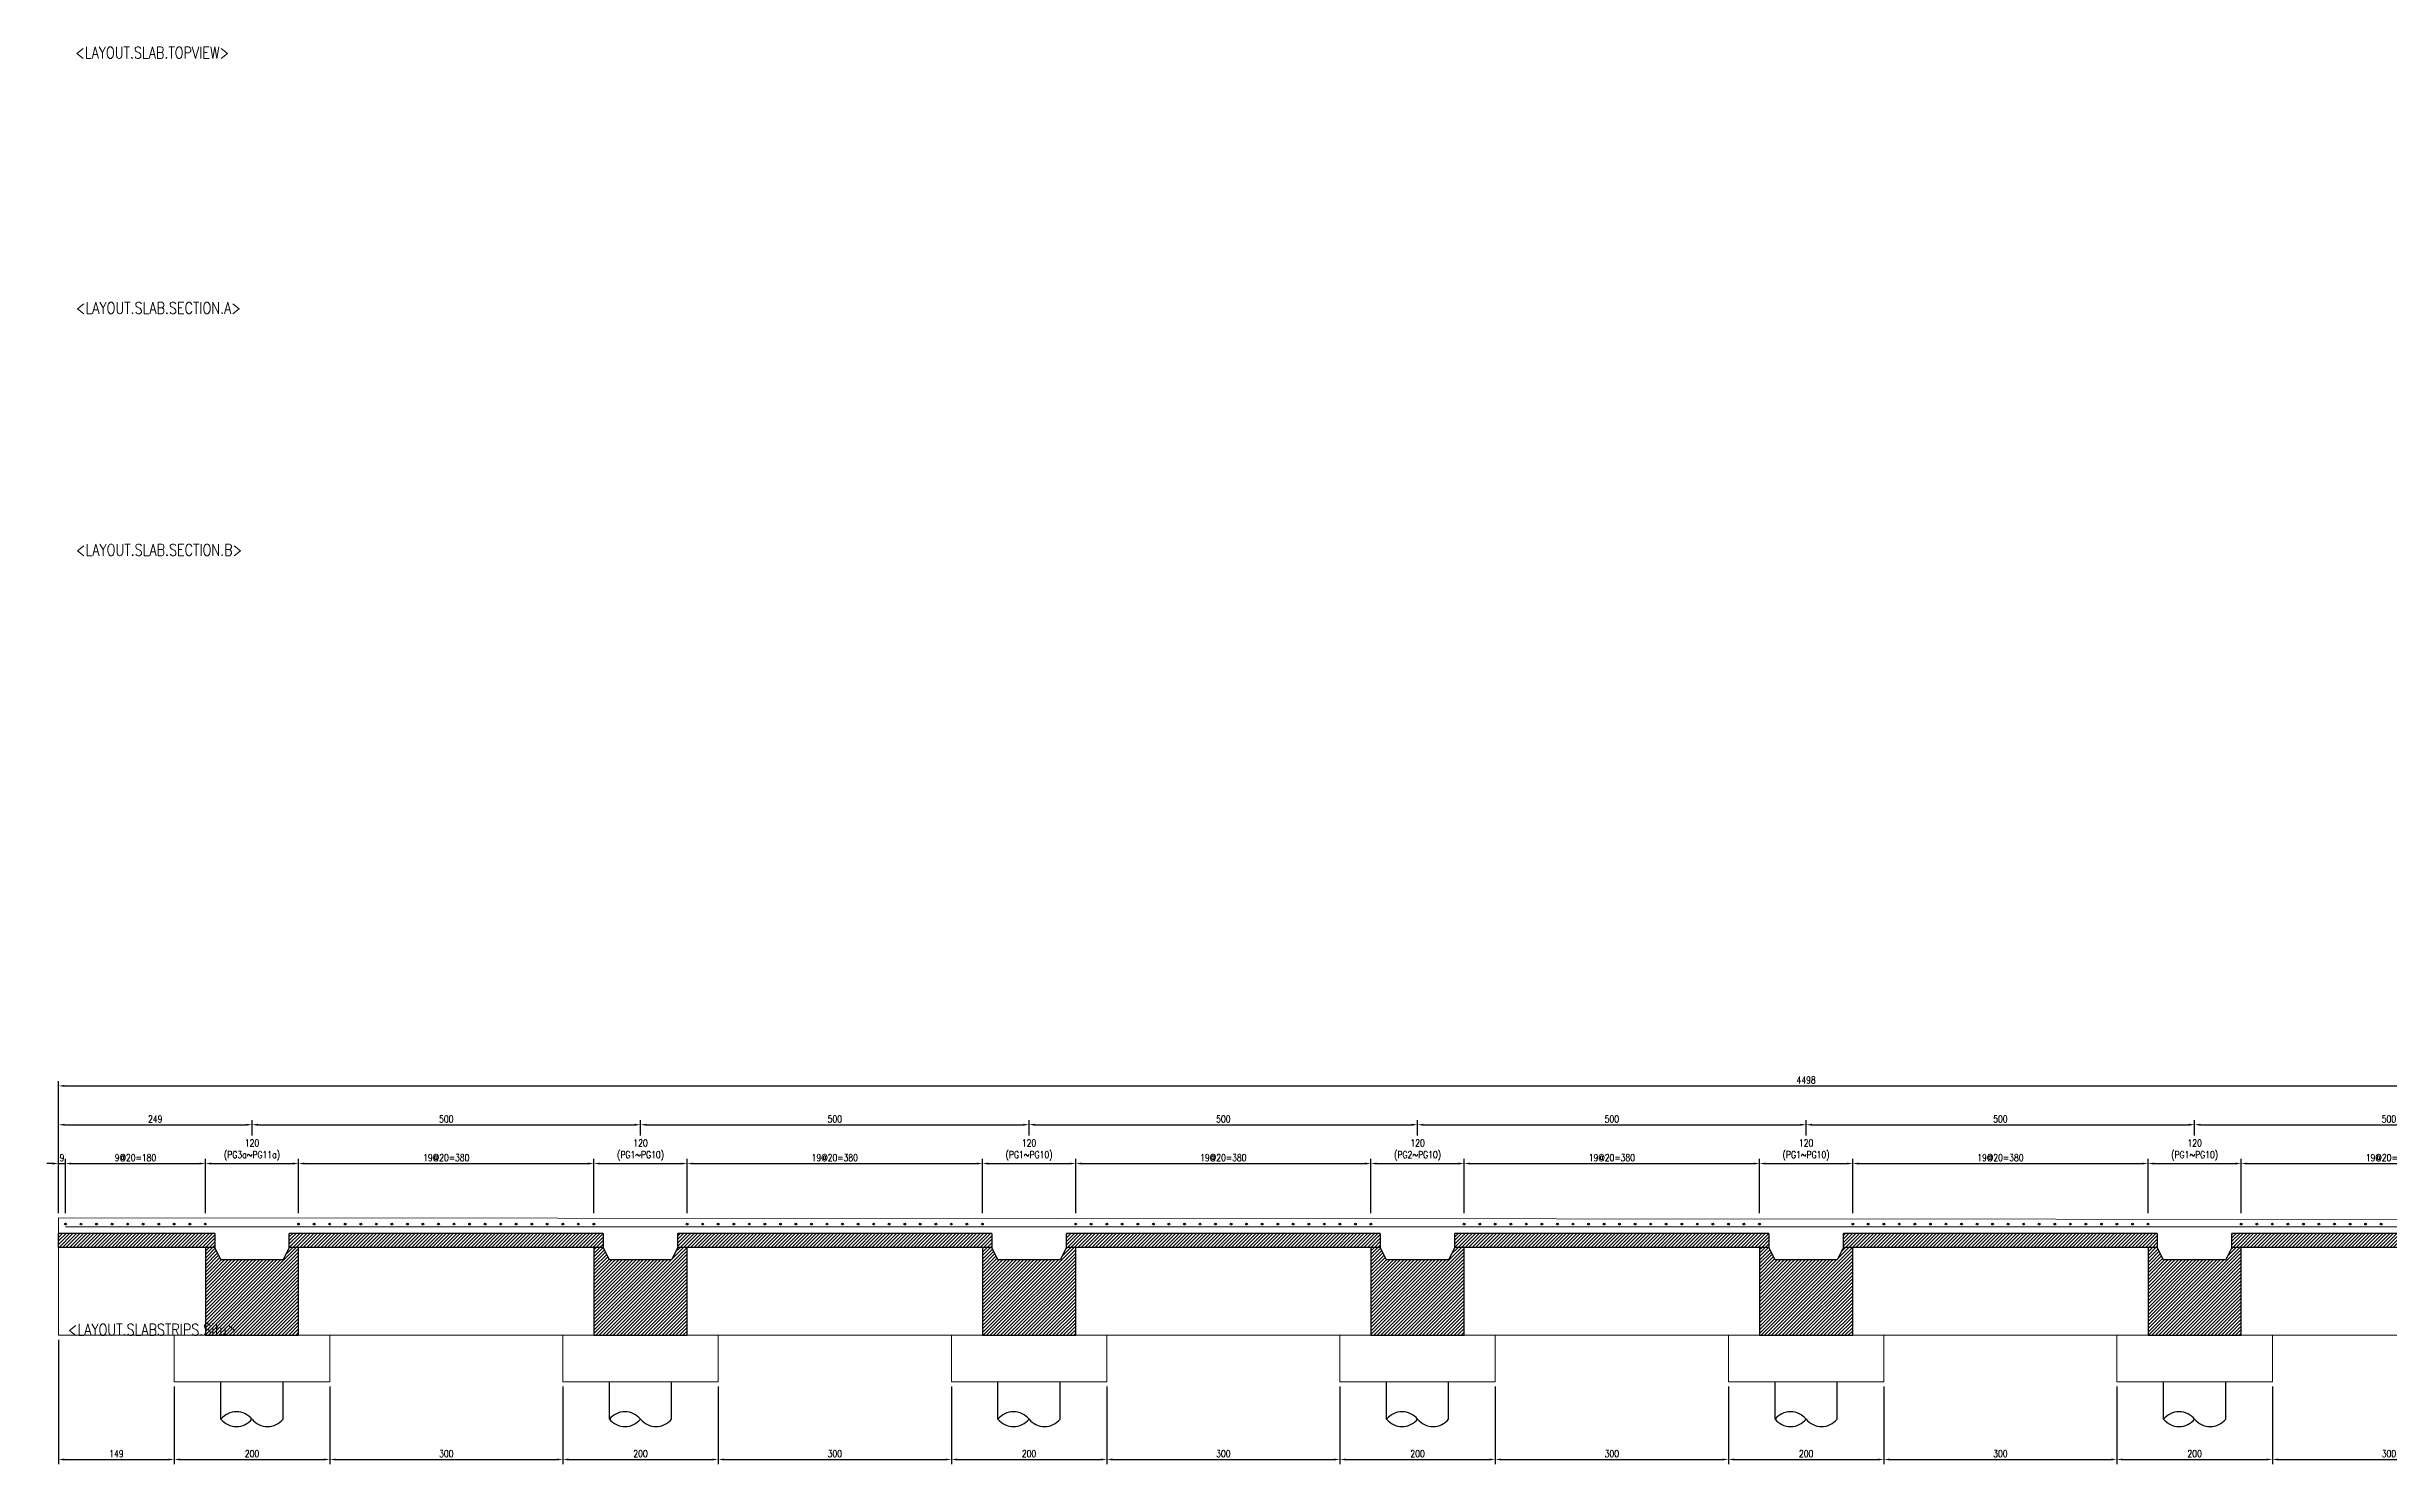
# Model space of a CAD drawing. Extents: x -4754 to 4964, y -19960 to 3841.
# Drawn here: x -301 to 2714, y -11309 to -9484 of the extents above; entities that cross this region are included whole.
import ezdxf
from ezdxf.enums import TextEntityAlignment as Align

# ---------------------------------------------------------------- set-up
doc = ezdxf.new("R2010")
doc.units = 0
doc.header["$LTSCALE"] = 3
doc.layers.get('0').update_dxf_attribs({"linetype": 'CONTINUOUS'})
doc.layers.add('HB_0', color=7, linetype='CONTINUOUS', transparency=0.5)
doc.layers.add('預鑄版_HATCH', color=253, linetype='CONTINUOUS', transparency=0.1)
for name, color, linetype in [('HB_DIM', 1, 'CONTINUOUS'), ('RCAD.PARM.Treatle', 2, 'CONTINUOUS'), ('鋼筋', 3, 'CONTINUOUS'), ('預鑄梁_HATCH', 253, 'CONTINUOUS')]:
    doc.layers.add(name, color=color, linetype=linetype)
doc.styles.get("Standard").update_dxf_attribs({"font": 'ROMANS.shx', "width": 0.8, "bigfont": 'chineset.shx'})
doc.dimstyles.new('30', dxfattribs={"dimscale": 3, "dimtxt": 3, "dimasz": 2.5, "dimexe": 2, "dimexo": 2, "dimgap": 1, "dimtad": 1, "dimdsep": 46, "dimtxsty": 'Standard', "dimcen": 0, "dimclrd": 256, "dimclre": 256, "dimclrt": 2, "dimadec": 0, "dimazin": 0, "dimtfac": 1, "dimtix": 1, "dimtmove": 2, "dimatfit": 3, "dimfxl": 1, "dimtolj": 1, "dimtzin": 0, "dimarcsym": 0})

# ---------------------------------------------------------------- blocks, each defined once
blk = doc.blocks.new('pile_vertical_with_pilecap')
at = {"linetype": 'Continuous'}
for p, q in [((-40, -48.1), (-40, 0)), ((-40, -48.1), (-40, 0)), ((40, -48.1), (40, 0)), ((40, -48.1), (40, 0))]:
    blk.add_line(p, q, dxfattribs=at)
for centre, start, end in [((-20, -64.1), 38.718, 141.282), ((-20, -64.1), 38.718, 141.282), ((-20, -32), 218.718, 321.282), ((-20, -32), 218.718, 321.282), ((20, -32), 218.718, 321.282), ((20, -32), 218.718, 321.282)]:
    blk.add_arc(centre, 25.6, start, end, dxfattribs=at)
blk = doc.blocks.new('C')
at = {"color": 3, "linetype": 'Continuous'}
blk.add_circle((0, 0), 1.2, dxfattribs=at)
blk = doc.blocks.new('*D63')
at = {"layer": 'HB_DIM', "linetype": 'Continuous', "lineweight": -2}
for p, q in [((-285.7, -10986), (-285.7, -10816)), ((4212.3, -10989), (4212.3, -10816)), ((-278.2, -10822), (4204.8, -10822))]:
    blk.add_line(p, q, dxfattribs=at)
at = {"layer": 'HB_DIM'}
for points in [[(-278.2, -10820.7), (-278.2, -10823.2), (-285.7, -10822)], [(4204.8, -10823.2), (4204.8, -10820.7), (4212.3, -10822)]]:
    blk.add_solid(points, dxfattribs=at)
at = {"layer": 'HB_DIM', "color": 2, "linetype": 'Continuous', "insert": (1963.3, -10814.5), "char_height": 9, "attachment_point": 5, "rotation": 0}
blk.add_mtext('\\A1;4498', dxfattribs=at)
blk = doc.blocks.new('*D64')
at = {"layer": 'HB_DIM', "linetype": 'Continuous', "lineweight": -2}
for p, q in [((-285.7, -10986), (-285.7, -10866)), ((-278.2, -10872), (-44.2, -10872)), ((-36.7, -10886), (-36.7, -10866))]:
    blk.add_line(p, q, dxfattribs=at)
at = {"layer": 'HB_DIM'}
for points in [[(-278.2, -10870.7), (-278.2, -10873.2), (-285.7, -10872)], [(-44.2, -10873.2), (-44.2, -10870.7), (-36.7, -10872)]]:
    blk.add_solid(points, dxfattribs=at)
at = {"layer": 'HB_DIM', "color": 2, "linetype": 'Continuous', "insert": (-161.2, -10864.5), "char_height": 9, "attachment_point": 5, "rotation": 0}
blk.add_mtext('\\A1;249', dxfattribs=at)
blk = doc.blocks.new('*D65')
at = {"layer": 'HB_DIM', "linetype": 'Continuous', "lineweight": -2}
for p, q in [((-36.7, -10886), (-36.7, -10866)), ((-29.2, -10872), (455.8, -10872)), ((463.3, -10886), (463.3, -10866))]:
    blk.add_line(p, q, dxfattribs=at)
at = {"layer": 'HB_DIM'}
for points in [[(-29.2, -10870.7), (-29.2, -10873.2), (-36.7, -10872)], [(455.8, -10873.2), (455.8, -10870.7), (463.3, -10872)]]:
    blk.add_solid(points, dxfattribs=at)
at = {"layer": 'HB_DIM', "color": 2, "linetype": 'Continuous', "insert": (213.3, -10864.5), "char_height": 9, "attachment_point": 5, "rotation": 0}
blk.add_mtext('\\A1;500', dxfattribs=at)
blk = doc.blocks.new('*D66')
at = {"layer": 'HB_DIM', "linetype": 'Continuous', "lineweight": -2}
for p, q in [((463.3, -10886), (463.3, -10866)), ((470.8, -10872), (955.8, -10872)), ((963.3, -10886), (963.3, -10866))]:
    blk.add_line(p, q, dxfattribs=at)
at = {"layer": 'HB_DIM'}
for points in [[(470.8, -10870.7), (470.8, -10873.2), (463.3, -10872)], [(955.8, -10873.2), (955.8, -10870.7), (963.3, -10872)]]:
    blk.add_solid(points, dxfattribs=at)
at = {"layer": 'HB_DIM', "color": 2, "linetype": 'Continuous', "insert": (713.3, -10864.5), "char_height": 9, "attachment_point": 5, "rotation": 0}
blk.add_mtext('\\A1;500', dxfattribs=at)
blk = doc.blocks.new('*D67')
at = {"layer": 'HB_DIM', "linetype": 'Continuous', "lineweight": -2}
for p, q in [((963.3, -10886), (963.3, -10866)), ((970.8, -10872), (1455.8, -10872)), ((1463.3, -10886), (1463.3, -10866))]:
    blk.add_line(p, q, dxfattribs=at)
at = {"layer": 'HB_DIM'}
for points in [[(970.8, -10870.7), (970.8, -10873.2), (963.3, -10872)], [(1455.8, -10873.2), (1455.8, -10870.7), (1463.3, -10872)]]:
    blk.add_solid(points, dxfattribs=at)
at = {"layer": 'HB_DIM', "color": 2, "linetype": 'Continuous', "insert": (1213.3, -10864.5), "char_height": 9, "attachment_point": 5, "rotation": 0}
blk.add_mtext('\\A1;500', dxfattribs=at)
blk = doc.blocks.new('*D68')
at = {"layer": 'HB_DIM', "linetype": 'Continuous', "lineweight": -2}
for p, q in [((1463.3, -10886), (1463.3, -10866)), ((1470.8, -10872), (1955.8, -10872)), ((1963.3, -10886), (1963.3, -10866))]:
    blk.add_line(p, q, dxfattribs=at)
at = {"layer": 'HB_DIM'}
for points in [[(1470.8, -10870.7), (1470.8, -10873.2), (1463.3, -10872)], [(1955.8, -10873.2), (1955.8, -10870.7), (1963.3, -10872)]]:
    blk.add_solid(points, dxfattribs=at)
at = {"layer": 'HB_DIM', "color": 2, "linetype": 'Continuous', "insert": (1713.3, -10864.5), "char_height": 9, "attachment_point": 5, "rotation": 0}
blk.add_mtext('\\A1;500', dxfattribs=at)
blk = doc.blocks.new('*D69')
at = {"layer": 'HB_DIM', "linetype": 'Continuous', "lineweight": -2}
for p, q in [((1963.3, -10886), (1963.3, -10866)), ((1970.8, -10872), (2455.8, -10872)), ((2463.3, -10886), (2463.3, -10866))]:
    blk.add_line(p, q, dxfattribs=at)
at = {"layer": 'HB_DIM'}
for points in [[(1970.8, -10870.7), (1970.8, -10873.2), (1963.3, -10872)], [(2455.8, -10873.2), (2455.8, -10870.7), (2463.3, -10872)]]:
    blk.add_solid(points, dxfattribs=at)
at = {"layer": 'HB_DIM', "color": 2, "linetype": 'Continuous', "insert": (2213.3, -10864.5), "char_height": 9, "attachment_point": 5, "rotation": 0}
blk.add_mtext('\\A1;500', dxfattribs=at)
blk = doc.blocks.new('*D70')
at = {"layer": 'HB_DIM', "linetype": 'Continuous', "lineweight": -2}
for p, q in [((2463.3, -10886), (2463.3, -10866)), ((2470.8, -10872), (2955.8, -10872)), ((2963.3, -10886), (2963.3, -10866))]:
    blk.add_line(p, q, dxfattribs=at)
at = {"layer": 'HB_DIM'}
for points in [[(2470.8, -10870.7), (2470.8, -10873.2), (2463.3, -10872)], [(2955.8, -10873.2), (2955.8, -10870.7), (2963.3, -10872)]]:
    blk.add_solid(points, dxfattribs=at)
at = {"layer": 'HB_DIM', "color": 2, "linetype": 'Continuous', "insert": (2713.3, -10864.5), "char_height": 9, "attachment_point": 5, "rotation": 0}
blk.add_mtext('\\A1;500', dxfattribs=at)
blk = doc.blocks.new('*D74')
at = {"layer": 'HB_DIM', "linetype": 'Continuous', "lineweight": -2}
for p, q in [((-293.2, -10922), (-300.7, -10922)), ((-285.7, -10986), (-285.7, -10916)), ((-285.7, -10922), (-276.7, -10922)), ((-276.7, -10986), (-276.7, -10916)), ((-269.2, -10922), (-261.7, -10922))]:
    blk.add_line(p, q, dxfattribs=at)
at = {"layer": 'HB_DIM'}
for points in [[(-293.2, -10923.2), (-293.2, -10920.7), (-285.7, -10922)], [(-269.2, -10920.7), (-269.2, -10923.2), (-276.7, -10922)]]:
    blk.add_solid(points, dxfattribs=at)
at = {"layer": 'HB_DIM', "color": 2, "linetype": 'Continuous', "insert": (-281.2, -10914.5), "char_height": 9, "attachment_point": 5, "rotation": 0}
blk.add_mtext('\\A1;9', dxfattribs=at)
blk = doc.blocks.new('*D75')
at = {"layer": 'HB_DIM', "linetype": 'Continuous', "lineweight": -2}
for p, q in [((-276.7, -10986), (-276.7, -10916)), ((-269.2, -10922), (-104.2, -10922)), ((-96.7, -10986), (-96.7, -10916))]:
    blk.add_line(p, q, dxfattribs=at)
at = {"layer": 'HB_DIM'}
for points in [[(-269.2, -10920.7), (-269.2, -10923.2), (-276.7, -10922)], [(-104.2, -10923.2), (-104.2, -10920.7), (-96.7, -10922)]]:
    blk.add_solid(points, dxfattribs=at)
at = {"layer": 'HB_DIM', "color": 2, "linetype": 'Continuous', "insert": (-186.7, -10914.5), "char_height": 9, "attachment_point": 5, "rotation": 0}
blk.add_mtext('\\A1;9@20=180', dxfattribs=at)
blk = doc.blocks.new('*D76')
at = {"layer": 'HB_DIM', "linetype": 'Continuous', "lineweight": -2}
for p, q in [((-96.7, -10986), (-96.7, -10916)), ((-89.2, -10922), (15.8, -10922)), ((23.3, -10986), (23.3, -10916))]:
    blk.add_line(p, q, dxfattribs=at)
at = {"layer": 'HB_DIM'}
for points in [[(-89.2, -10920.7), (-89.2, -10923.2), (-96.7, -10922)], [(15.8, -10923.2), (15.8, -10920.7), (23.3, -10922)]]:
    blk.add_solid(points, dxfattribs=at)
at = {"layer": 'HB_DIM', "color": 2, "linetype": 'Continuous', "insert": (-36.7, -10904.6), "char_height": 9, "attachment_point": 5, "rotation": 0}
blk.add_mtext('\\A1;120^J(PG3a~PG11a)', dxfattribs=at)
blk = doc.blocks.new('*D77')
at = {"layer": 'HB_DIM', "linetype": 'Continuous', "lineweight": -2}
for p, q in [((23.3, -10986), (23.3, -10916)), ((30.8, -10922), (395.8, -10922)), ((403.3, -10986), (403.3, -10916))]:
    blk.add_line(p, q, dxfattribs=at)
at = {"layer": 'HB_DIM'}
for points in [[(30.8, -10920.7), (30.8, -10923.2), (23.3, -10922)], [(395.8, -10923.2), (395.8, -10920.7), (403.3, -10922)]]:
    blk.add_solid(points, dxfattribs=at)
at = {"layer": 'HB_DIM', "color": 2, "linetype": 'Continuous', "insert": (213.3, -10914.5), "char_height": 9, "attachment_point": 5, "rotation": 0}
blk.add_mtext('\\A1;19@20=380', dxfattribs=at)
blk = doc.blocks.new('*D78')
at = {"layer": 'HB_DIM', "linetype": 'Continuous', "lineweight": -2}
for p, q in [((403.3, -10986), (403.3, -10916)), ((410.8, -10922), (515.8, -10922)), ((523.3, -10986), (523.3, -10916))]:
    blk.add_line(p, q, dxfattribs=at)
at = {"layer": 'HB_DIM'}
for points in [[(410.8, -10920.7), (410.8, -10923.2), (403.3, -10922)], [(515.8, -10923.2), (515.8, -10920.7), (523.3, -10922)]]:
    blk.add_solid(points, dxfattribs=at)
at = {"layer": 'HB_DIM', "color": 2, "linetype": 'Continuous', "insert": (463.3, -10904.6), "char_height": 9, "attachment_point": 5, "rotation": 0}
blk.add_mtext('\\A1;120^J(PG1~PG10)', dxfattribs=at)
blk = doc.blocks.new('*D79')
at = {"layer": 'HB_DIM', "linetype": 'Continuous', "lineweight": -2}
for p, q in [((523.3, -10986), (523.3, -10916)), ((530.8, -10922), (895.8, -10922)), ((903.3, -10986), (903.3, -10916))]:
    blk.add_line(p, q, dxfattribs=at)
at = {"layer": 'HB_DIM'}
for points in [[(530.8, -10920.7), (530.8, -10923.2), (523.3, -10922)], [(895.8, -10923.2), (895.8, -10920.7), (903.3, -10922)]]:
    blk.add_solid(points, dxfattribs=at)
at = {"layer": 'HB_DIM', "color": 2, "linetype": 'Continuous', "insert": (713.3, -10914.5), "char_height": 9, "attachment_point": 5, "rotation": 0}
blk.add_mtext('\\A1;19@20=380', dxfattribs=at)
blk = doc.blocks.new('*D80')
at = {"layer": 'HB_DIM', "linetype": 'Continuous', "lineweight": -2}
for p, q in [((903.3, -10986), (903.3, -10916)), ((910.8, -10922), (1015.8, -10922)), ((1023.3, -10986), (1023.3, -10916))]:
    blk.add_line(p, q, dxfattribs=at)
at = {"layer": 'HB_DIM'}
for points in [[(910.8, -10920.7), (910.8, -10923.2), (903.3, -10922)], [(1015.8, -10923.2), (1015.8, -10920.7), (1023.3, -10922)]]:
    blk.add_solid(points, dxfattribs=at)
at = {"layer": 'HB_DIM', "color": 2, "linetype": 'Continuous', "insert": (963.3, -10904.6), "char_height": 9, "attachment_point": 5, "rotation": 0}
blk.add_mtext('\\A1;120^J(PG1~PG10)', dxfattribs=at)
blk = doc.blocks.new('*D81')
at = {"layer": 'HB_DIM', "linetype": 'Continuous', "lineweight": -2}
for p, q in [((1023.3, -10986), (1023.3, -10916)), ((1030.8, -10922), (1395.8, -10922)), ((1403.3, -10986), (1403.3, -10916))]:
    blk.add_line(p, q, dxfattribs=at)
at = {"layer": 'HB_DIM'}
for points in [[(1030.8, -10920.7), (1030.8, -10923.2), (1023.3, -10922)], [(1395.8, -10923.2), (1395.8, -10920.7), (1403.3, -10922)]]:
    blk.add_solid(points, dxfattribs=at)
at = {"layer": 'HB_DIM', "color": 2, "linetype": 'Continuous', "insert": (1213.3, -10914.5), "char_height": 9, "attachment_point": 5, "rotation": 0}
blk.add_mtext('\\A1;19@20=380', dxfattribs=at)
blk = doc.blocks.new('*D82')
at = {"layer": 'HB_DIM', "linetype": 'Continuous', "lineweight": -2}
for p, q in [((1403.3, -10986), (1403.3, -10916)), ((1410.8, -10922), (1515.8, -10922)), ((1523.3, -10986), (1523.3, -10916))]:
    blk.add_line(p, q, dxfattribs=at)
at = {"layer": 'HB_DIM'}
for points in [[(1410.8, -10920.7), (1410.8, -10923.2), (1403.3, -10922)], [(1515.8, -10923.2), (1515.8, -10920.7), (1523.3, -10922)]]:
    blk.add_solid(points, dxfattribs=at)
at = {"layer": 'HB_DIM', "color": 2, "linetype": 'Continuous', "insert": (1463.3, -10904.6), "char_height": 9, "attachment_point": 5, "rotation": 0}
blk.add_mtext('\\A1;120^J(PG2~PG10)', dxfattribs=at)
blk = doc.blocks.new('*D83')
at = {"layer": 'HB_DIM', "linetype": 'Continuous', "lineweight": -2}
for p, q in [((1523.3, -10986), (1523.3, -10916)), ((1530.8, -10922), (1895.8, -10922)), ((1903.3, -10986), (1903.3, -10916))]:
    blk.add_line(p, q, dxfattribs=at)
at = {"layer": 'HB_DIM'}
for points in [[(1530.8, -10920.7), (1530.8, -10923.2), (1523.3, -10922)], [(1895.8, -10923.2), (1895.8, -10920.7), (1903.3, -10922)]]:
    blk.add_solid(points, dxfattribs=at)
at = {"layer": 'HB_DIM', "color": 2, "linetype": 'Continuous', "insert": (1713.3, -10914.5), "char_height": 9, "attachment_point": 5, "rotation": 0}
blk.add_mtext('\\A1;19@20=380', dxfattribs=at)
blk = doc.blocks.new('*D84')
at = {"layer": 'HB_DIM', "linetype": 'Continuous', "lineweight": -2}
for p, q in [((1903.3, -10986), (1903.3, -10916)), ((1910.8, -10922), (2015.8, -10922)), ((2023.3, -10986), (2023.3, -10916))]:
    blk.add_line(p, q, dxfattribs=at)
at = {"layer": 'HB_DIM'}
for points in [[(1910.8, -10920.7), (1910.8, -10923.2), (1903.3, -10922)], [(2015.8, -10923.2), (2015.8, -10920.7), (2023.3, -10922)]]:
    blk.add_solid(points, dxfattribs=at)
at = {"layer": 'HB_DIM', "color": 2, "linetype": 'Continuous', "insert": (1963.3, -10904.6), "char_height": 9, "attachment_point": 5, "rotation": 0}
blk.add_mtext('\\A1;120^J(PG1~PG10)', dxfattribs=at)
blk = doc.blocks.new('*D85')
at = {"layer": 'HB_DIM', "linetype": 'Continuous', "lineweight": -2}
for p, q in [((2023.3, -10986), (2023.3, -10916)), ((2030.8, -10922), (2395.8, -10922)), ((2403.3, -10986), (2403.3, -10916))]:
    blk.add_line(p, q, dxfattribs=at)
at = {"layer": 'HB_DIM'}
for points in [[(2030.8, -10920.7), (2030.8, -10923.2), (2023.3, -10922)], [(2395.8, -10923.2), (2395.8, -10920.7), (2403.3, -10922)]]:
    blk.add_solid(points, dxfattribs=at)
at = {"layer": 'HB_DIM', "color": 2, "linetype": 'Continuous', "insert": (2213.3, -10914.5), "char_height": 9, "attachment_point": 5, "rotation": 0}
blk.add_mtext('\\A1;19@20=380', dxfattribs=at)
blk = doc.blocks.new('*D86')
at = {"layer": 'HB_DIM', "linetype": 'Continuous', "lineweight": -2}
for p, q in [((2403.3, -10986), (2403.3, -10916)), ((2410.8, -10922), (2515.8, -10922)), ((2523.3, -10986), (2523.3, -10916))]:
    blk.add_line(p, q, dxfattribs=at)
at = {"layer": 'HB_DIM'}
for points in [[(2410.8, -10920.7), (2410.8, -10923.2), (2403.3, -10922)], [(2515.8, -10923.2), (2515.8, -10920.7), (2523.3, -10922)]]:
    blk.add_solid(points, dxfattribs=at)
at = {"layer": 'HB_DIM', "color": 2, "linetype": 'Continuous', "insert": (2463.3, -10904.6), "char_height": 9, "attachment_point": 5, "rotation": 0}
blk.add_mtext('\\A1;120^J(PG1~PG10)', dxfattribs=at)
blk = doc.blocks.new('*D87')
at = {"layer": 'HB_DIM', "linetype": 'Continuous', "lineweight": -2}
for p, q in [((2523.3, -10986), (2523.3, -10916)), ((2530.8, -10922), (2895.8, -10922)), ((2903.3, -10986), (2903.3, -10916))]:
    blk.add_line(p, q, dxfattribs=at)
at = {"layer": 'HB_DIM'}
for points in [[(2530.8, -10920.7), (2530.8, -10923.2), (2523.3, -10922)], [(2895.8, -10923.2), (2895.8, -10920.7), (2903.3, -10922)]]:
    blk.add_solid(points, dxfattribs=at)
at = {"layer": 'HB_DIM', "color": 2, "linetype": 'Continuous', "insert": (2713.3, -10914.5), "char_height": 9, "attachment_point": 5, "rotation": 0}
blk.add_mtext('\\A1;19@20=380', dxfattribs=at)
blk = doc.blocks.new('*D95')
at = {"layer": 'HB_DIM', "linetype": 'Continuous', "lineweight": -2}
for p, q in [((-285.7, -11149), (-285.7, -11309)), ((-136.7, -11209), (-136.7, -11309)), ((-278.2, -11303), (-144.2, -11303))]:
    blk.add_line(p, q, dxfattribs=at)
at = {"layer": 'HB_DIM'}
for points in [[(-278.2, -11301.7), (-278.2, -11304.2), (-285.7, -11303)], [(-144.2, -11304.2), (-144.2, -11301.7), (-136.7, -11303)]]:
    blk.add_solid(points, dxfattribs=at)
at = {"layer": 'HB_DIM', "color": 2, "linetype": 'Continuous', "insert": (-211.2, -11295.5), "char_height": 9, "attachment_point": 5, "rotation": 0}
blk.add_mtext('\\A1;149', dxfattribs=at)
blk = doc.blocks.new('*D96')
at = {"layer": 'HB_DIM', "linetype": 'Continuous', "lineweight": -2}
for p, q in [((-136.7, -11209), (-136.7, -11309)), ((63.3, -11209), (63.3, -11309)), ((-129.2, -11303), (55.8, -11303))]:
    blk.add_line(p, q, dxfattribs=at)
at = {"layer": 'HB_DIM'}
for points in [[(-129.2, -11301.7), (-129.2, -11304.2), (-136.7, -11303)], [(55.8, -11304.2), (55.8, -11301.7), (63.3, -11303)]]:
    blk.add_solid(points, dxfattribs=at)
at = {"layer": 'HB_DIM', "color": 2, "linetype": 'Continuous', "insert": (-36.7, -11295.5), "char_height": 9, "attachment_point": 5, "rotation": 0}
blk.add_mtext('\\A1;200', dxfattribs=at)
blk = doc.blocks.new('*D97')
at = {"layer": 'HB_DIM', "linetype": 'Continuous', "lineweight": -2}
for p, q in [((63.3, -11209), (63.3, -11309)), ((363.3, -11209), (363.3, -11309)), ((70.8, -11303), (355.8, -11303))]:
    blk.add_line(p, q, dxfattribs=at)
at = {"layer": 'HB_DIM'}
for points in [[(70.8, -11301.7), (70.8, -11304.2), (63.3, -11303)], [(355.8, -11304.2), (355.8, -11301.7), (363.3, -11303)]]:
    blk.add_solid(points, dxfattribs=at)
at = {"layer": 'HB_DIM', "color": 2, "linetype": 'Continuous', "insert": (213.3, -11295.5), "char_height": 9, "attachment_point": 5, "rotation": 0}
blk.add_mtext('\\A1;300', dxfattribs=at)
blk = doc.blocks.new('*D98')
at = {"layer": 'HB_DIM', "linetype": 'Continuous', "lineweight": -2}
for p, q in [((363.3, -11209), (363.3, -11309)), ((563.3, -11209), (563.3, -11309)), ((370.8, -11303), (555.8, -11303))]:
    blk.add_line(p, q, dxfattribs=at)
at = {"layer": 'HB_DIM'}
for points in [[(370.8, -11301.7), (370.8, -11304.2), (363.3, -11303)], [(555.8, -11304.2), (555.8, -11301.7), (563.3, -11303)]]:
    blk.add_solid(points, dxfattribs=at)
at = {"layer": 'HB_DIM', "color": 2, "linetype": 'Continuous', "insert": (463.3, -11295.5), "char_height": 9, "attachment_point": 5, "rotation": 0}
blk.add_mtext('\\A1;200', dxfattribs=at)
blk = doc.blocks.new('*D99')
at = {"layer": 'HB_DIM', "linetype": 'Continuous', "lineweight": -2}
for p, q in [((563.3, -11209), (563.3, -11309)), ((863.3, -11209), (863.3, -11309)), ((570.8, -11303), (855.8, -11303))]:
    blk.add_line(p, q, dxfattribs=at)
at = {"layer": 'HB_DIM'}
for points in [[(570.8, -11301.7), (570.8, -11304.2), (563.3, -11303)], [(855.8, -11304.2), (855.8, -11301.7), (863.3, -11303)]]:
    blk.add_solid(points, dxfattribs=at)
at = {"layer": 'HB_DIM', "color": 2, "linetype": 'Continuous', "insert": (713.3, -11295.5), "char_height": 9, "attachment_point": 5, "rotation": 0}
blk.add_mtext('\\A1;300', dxfattribs=at)
blk = doc.blocks.new('*D100')
at = {"layer": 'HB_DIM', "linetype": 'Continuous', "lineweight": -2}
for p, q in [((863.3, -11209), (863.3, -11309)), ((1063.3, -11209), (1063.3, -11309)), ((870.8, -11303), (1055.8, -11303))]:
    blk.add_line(p, q, dxfattribs=at)
at = {"layer": 'HB_DIM'}
for points in [[(870.8, -11301.7), (870.8, -11304.2), (863.3, -11303)], [(1055.8, -11304.2), (1055.8, -11301.7), (1063.3, -11303)]]:
    blk.add_solid(points, dxfattribs=at)
at = {"layer": 'HB_DIM', "color": 2, "linetype": 'Continuous', "insert": (963.3, -11295.5), "char_height": 9, "attachment_point": 5, "rotation": 0}
blk.add_mtext('\\A1;200', dxfattribs=at)
blk = doc.blocks.new('*D101')
at = {"layer": 'HB_DIM', "linetype": 'Continuous', "lineweight": -2}
for p, q in [((1063.3, -11209), (1063.3, -11309)), ((1363.3, -11209), (1363.3, -11309)), ((1070.8, -11303), (1355.8, -11303))]:
    blk.add_line(p, q, dxfattribs=at)
at = {"layer": 'HB_DIM'}
for points in [[(1070.8, -11301.7), (1070.8, -11304.2), (1063.3, -11303)], [(1355.8, -11304.2), (1355.8, -11301.7), (1363.3, -11303)]]:
    blk.add_solid(points, dxfattribs=at)
at = {"layer": 'HB_DIM', "color": 2, "linetype": 'Continuous', "insert": (1213.3, -11295.5), "char_height": 9, "attachment_point": 5, "rotation": 0}
blk.add_mtext('\\A1;300', dxfattribs=at)
blk = doc.blocks.new('*D102')
at = {"layer": 'HB_DIM', "linetype": 'Continuous', "lineweight": -2}
for p, q in [((1363.3, -11209), (1363.3, -11309)), ((1563.3, -11209), (1563.3, -11309)), ((1370.8, -11303), (1555.8, -11303))]:
    blk.add_line(p, q, dxfattribs=at)
at = {"layer": 'HB_DIM'}
for points in [[(1370.8, -11301.7), (1370.8, -11304.2), (1363.3, -11303)], [(1555.8, -11304.2), (1555.8, -11301.7), (1563.3, -11303)]]:
    blk.add_solid(points, dxfattribs=at)
at = {"layer": 'HB_DIM', "color": 2, "linetype": 'Continuous', "insert": (1463.3, -11295.5), "char_height": 9, "attachment_point": 5, "rotation": 0}
blk.add_mtext('\\A1;200', dxfattribs=at)
blk = doc.blocks.new('*D103')
at = {"layer": 'HB_DIM', "linetype": 'Continuous', "lineweight": -2}
for p, q in [((1563.3, -11209), (1563.3, -11309)), ((1863.3, -11209), (1863.3, -11309)), ((1570.8, -11303), (1855.8, -11303))]:
    blk.add_line(p, q, dxfattribs=at)
at = {"layer": 'HB_DIM'}
for points in [[(1570.8, -11301.7), (1570.8, -11304.2), (1563.3, -11303)], [(1855.8, -11304.2), (1855.8, -11301.7), (1863.3, -11303)]]:
    blk.add_solid(points, dxfattribs=at)
at = {"layer": 'HB_DIM', "color": 2, "linetype": 'Continuous', "insert": (1713.3, -11295.5), "char_height": 9, "attachment_point": 5, "rotation": 0}
blk.add_mtext('\\A1;300', dxfattribs=at)
blk = doc.blocks.new('*D104')
at = {"layer": 'HB_DIM', "linetype": 'Continuous', "lineweight": -2}
for p, q in [((1863.3, -11209), (1863.3, -11309)), ((2063.3, -11209), (2063.3, -11309)), ((1870.8, -11303), (2055.8, -11303))]:
    blk.add_line(p, q, dxfattribs=at)
at = {"layer": 'HB_DIM'}
for points in [[(1870.8, -11301.7), (1870.8, -11304.2), (1863.3, -11303)], [(2055.8, -11304.2), (2055.8, -11301.7), (2063.3, -11303)]]:
    blk.add_solid(points, dxfattribs=at)
at = {"layer": 'HB_DIM', "color": 2, "linetype": 'Continuous', "insert": (1963.3, -11295.5), "char_height": 9, "attachment_point": 5, "rotation": 0}
blk.add_mtext('\\A1;200', dxfattribs=at)
blk = doc.blocks.new('*D105')
at = {"layer": 'HB_DIM', "linetype": 'Continuous', "lineweight": -2}
for p, q in [((2063.3, -11209), (2063.3, -11309)), ((2363.3, -11209), (2363.3, -11309)), ((2070.8, -11303), (2355.8, -11303))]:
    blk.add_line(p, q, dxfattribs=at)
at = {"layer": 'HB_DIM'}
for points in [[(2070.8, -11301.7), (2070.8, -11304.2), (2063.3, -11303)], [(2355.8, -11304.2), (2355.8, -11301.7), (2363.3, -11303)]]:
    blk.add_solid(points, dxfattribs=at)
at = {"layer": 'HB_DIM', "color": 2, "linetype": 'Continuous', "insert": (2213.3, -11295.5), "char_height": 9, "attachment_point": 5, "rotation": 0}
blk.add_mtext('\\A1;300', dxfattribs=at)
blk = doc.blocks.new('*D106')
at = {"layer": 'HB_DIM', "linetype": 'Continuous', "lineweight": -2}
for p, q in [((2363.3, -11209), (2363.3, -11309)), ((2563.3, -11209), (2563.3, -11309)), ((2370.8, -11303), (2555.8, -11303))]:
    blk.add_line(p, q, dxfattribs=at)
at = {"layer": 'HB_DIM'}
for points in [[(2370.8, -11301.7), (2370.8, -11304.2), (2363.3, -11303)], [(2555.8, -11304.2), (2555.8, -11301.7), (2563.3, -11303)]]:
    blk.add_solid(points, dxfattribs=at)
at = {"layer": 'HB_DIM', "color": 2, "linetype": 'Continuous', "insert": (2463.3, -11295.5), "char_height": 9, "attachment_point": 5, "rotation": 0}
blk.add_mtext('\\A1;200', dxfattribs=at)
blk = doc.blocks.new('*D107')
at = {"layer": 'HB_DIM', "linetype": 'Continuous', "lineweight": -2}
for p, q in [((2563.3, -11209), (2563.3, -11309)), ((2863.3, -11209), (2863.3, -11309)), ((2570.8, -11303), (2855.8, -11303))]:
    blk.add_line(p, q, dxfattribs=at)
at = {"layer": 'HB_DIM'}
for points in [[(2570.8, -11301.7), (2570.8, -11304.2), (2563.3, -11303)], [(2855.8, -11304.2), (2855.8, -11301.7), (2863.3, -11303)]]:
    blk.add_solid(points, dxfattribs=at)
at = {"layer": 'HB_DIM', "color": 2, "linetype": 'Continuous', "insert": (2713.3, -11295.5), "char_height": 9, "attachment_point": 5, "rotation": 0}
blk.add_mtext('\\A1;300', dxfattribs=at)

msp = doc.modelspace()

# ---------------------------------------------------------------- hatches: boundary and pattern name
at = {"layer": '預鑄梁_HATCH', "linetype": 'Continuous'}
h = msp.add_hatch(dxfattribs=at)
h.set_pattern_fill('ANSI31', color=256, style=0)
h.paths.add_polyline_path([(23.272, -11142.962), (23.272, -11029.962), (11.272, -11029.962), (3.272, -11045.962), (-76.728, -11045.962), (-84.728, -11029.962), (-96.728, -11029.962), (-96.728, -11142.962)], flags=17)
h = msp.add_hatch(dxfattribs=at)
h.set_pattern_fill('ANSI31', color=256, style=0)
h.paths.add_polyline_path([(523.272, -11142.962), (523.272, -11029.962), (511.272, -11029.962), (503.272, -11045.962), (423.272, -11045.962), (415.272, -11029.962), (403.272, -11029.962), (403.272, -11142.962)], flags=17)
h = msp.add_hatch(dxfattribs=at)
h.set_pattern_fill('ANSI31', color=256, style=0)
h.paths.add_polyline_path([(1023.272, -11142.962), (1023.272, -11029.962), (1011.272, -11029.962), (1003.272, -11045.962), (923.272, -11045.962), (915.272, -11029.962), (903.272, -11029.962), (903.272, -11142.962)], flags=17)
h = msp.add_hatch(dxfattribs=at)
h.set_pattern_fill('ANSI31', color=256, style=0)
h.paths.add_polyline_path([(1523.272, -11142.962), (1523.272, -11029.962), (1511.272, -11029.962), (1503.272, -11045.962), (1423.272, -11045.962), (1415.272, -11029.962), (1403.272, -11029.962), (1403.272, -11142.962)], flags=17)
h = msp.add_hatch(dxfattribs=at)
h.set_pattern_fill('ANSI31', color=256, style=0)
h.paths.add_polyline_path([(2023.272, -11142.962), (2023.272, -11029.962), (2011.272, -11029.962), (2003.272, -11045.962), (1923.272, -11045.962), (1915.272, -11029.962), (1903.272, -11029.962), (1903.272, -11142.962)], flags=17)
h = msp.add_hatch(dxfattribs=at)
h.set_pattern_fill('ANSI31', color=256, style=0)
h.paths.add_polyline_path([(2523.272, -11142.962), (2523.272, -11029.962), (2511.272, -11029.962), (2503.272, -11045.962), (2423.272, -11045.962), (2415.272, -11029.962), (2403.272, -11029.962), (2403.272, -11142.962)], flags=17)
at = {"layer": '預鑄版_HATCH', "linetype": 'Continuous'}
h = msp.add_hatch(dxfattribs=at)
h.set_pattern_fill('ANSI31', color=256, style=0)
h.paths.add_polyline_path([(-285.728, -11029.962), (-84.728, -11029.962), (-84.728, -11011.962), (-285.728, -11011.962)], flags=17)
h = msp.add_hatch(dxfattribs=at)
h.set_pattern_fill('ANSI31', color=256, style=0)
h.paths.add_polyline_path([(11.272, -11029.962), (415.272, -11029.962), (415.272, -11011.962), (11.272, -11011.962)], flags=17)
h = msp.add_hatch(dxfattribs=at)
h.set_pattern_fill('ANSI31', color=256, style=0)
h.paths.add_polyline_path([(511.272, -11029.962), (915.272, -11029.962), (915.272, -11011.962), (511.272, -11011.962)], flags=17)
h = msp.add_hatch(dxfattribs=at)
h.set_pattern_fill('ANSI31', color=256, style=0)
h.paths.add_polyline_path([(1011.272, -11029.962), (1415.272, -11029.962), (1415.272, -11011.962), (1011.272, -11011.962)], flags=17)
h = msp.add_hatch(dxfattribs=at)
h.set_pattern_fill('ANSI31', color=256, style=0)
h.paths.add_polyline_path([(1511.272, -11029.962), (1915.272, -11029.962), (1915.272, -11011.962), (1511.272, -11011.962)], flags=17)
h = msp.add_hatch(dxfattribs=at)
h.set_pattern_fill('ANSI31', color=256, style=0)
h.paths.add_polyline_path([(2011.272, -11029.962), (2415.272, -11029.962), (2415.272, -11011.962), (2011.272, -11011.962)], flags=17)
h = msp.add_hatch(dxfattribs=at)
h.set_pattern_fill('ANSI31', color=256, style=0)
h.paths.add_polyline_path([(2511.272, -11029.962), (2915.272, -11029.962), (2915.272, -11011.962), (2511.272, -11011.962)], flags=17)

# ---------------------------------------------------------------- linework, layer by layer
at = {"layer": 'HB_0', "lineweight": 5}
msp.add_lwpolyline([(-285.728, -11142.962), (-285.728, -10991.962), (4212.272, -10994.962), (4212.272, -11142.962), (-285.728, -11142.962)], dxfattribs=at)
at = {"layer": 'HB_0', "color": 1, "linetype": 'Continuous'}
for points in [[(-84.728, -11011.962), (-285.728, -11011.962)], [(-285.728, -11029.962), (-285.728, -11011.962)], [(-84.728, -11029.962), (-285.728, -11029.962)], [(23.272, -11142.962), (23.272, -11029.962), (11.272, -11029.962), (3.272, -11045.962), (-76.728, -11045.962), (-84.728, -11029.962), (-96.728, -11029.962), (-96.728, -11142.962), (23.272, -11142.962)], [(-84.728, -11011.962), (-84.728, -11029.962)], [(415.272, -11011.962), (11.272, -11011.962)], [(11.272, -11029.962), (11.272, -11011.962)], [(415.272, -11029.962), (11.272, -11029.962)], [(523.272, -11142.962), (523.272, -11029.962), (511.272, -11029.962), (503.272, -11045.962), (423.272, -11045.962), (415.272, -11029.962), (403.272, -11029.962), (403.272, -11142.962), (523.272, -11142.962)], [(415.272, -11011.962), (415.272, -11029.962)], [(915.272, -11011.962), (511.272, -11011.962)], [(511.272, -11029.962), (511.272, -11011.962)], [(915.272, -11029.962), (511.272, -11029.962)], [(1023.272, -11142.962), (1023.272, -11029.962), (1011.272, -11029.962), (1003.272, -11045.962), (923.272, -11045.962), (915.272, -11029.962), (903.272, -11029.962), (903.272, -11142.962), (1023.272, -11142.962)], [(915.272, -11011.962), (915.272, -11029.962)], [(1415.272, -11011.962), (1011.272, -11011.962)], [(1011.272, -11029.962), (1011.272, -11011.962)], [(1415.272, -11029.962), (1011.272, -11029.962)], [(1523.272, -11142.962), (1523.272, -11029.962), (1511.272, -11029.962), (1503.272, -11045.962), (1423.272, -11045.962), (1415.272, -11029.962), (1403.272, -11029.962), (1403.272, -11142.962), (1523.272, -11142.962)], [(1415.272, -11011.962), (1415.272, -11029.962)], [(1915.272, -11011.962), (1511.272, -11011.962)], [(1511.272, -11029.962), (1511.272, -11011.962)], [(1915.272, -11029.962), (1511.272, -11029.962)], [(2023.272, -11142.962), (2023.272, -11029.962), (2011.272, -11029.962), (2003.272, -11045.962), (1923.272, -11045.962), (1915.272, -11029.962), (1903.272, -11029.962), (1903.272, -11142.962), (2023.272, -11142.962)], [(1915.272, -11011.962), (1915.272, -11029.962)], [(2415.272, -11011.962), (2011.272, -11011.962)], [(2011.272, -11029.962), (2011.272, -11011.962)], [(2415.272, -11029.962), (2011.272, -11029.962)], [(2523.272, -11142.962), (2523.272, -11029.962), (2511.272, -11029.962), (2503.272, -11045.962), (2423.272, -11045.962), (2415.272, -11029.962), (2403.272, -11029.962), (2403.272, -11142.962), (2523.272, -11142.962)], [(2415.272, -11011.962), (2415.272, -11029.962)], [(2915.272, -11011.962), (2511.272, -11011.962)], [(2511.272, -11029.962), (2511.272, -11011.962)], [(2915.272, -11029.962), (2511.272, -11029.962)]]:
    msp.add_lwpolyline(points, dxfattribs=at)
at = {"layer": 'HB_0', "lineweight": 5}
for points in [[(-285.728, -11029.962, -580), (-96.728, -11029.962, -580), (-96.728, -11142.962, -580), (23.272, -11142.962, -580), (23.272, -11029.962, -580), (403.272, -11029.962, -580), (403.272, -11142.962, -580), (523.272, -11142.962, -580), (523.272, -11029.962, -580), (903.272, -11029.962, -580), (903.272, -11142.962, -580), (1023.272, -11142.962, -580), (1023.272, -11029.962, -580), (1403.272, -11029.962, -580), (1403.272, -11142.962, -580), (1523.272, -11142.962, -580), (1523.272, -11029.962, -580), (1903.272, -11029.962, -580), (1903.272, -11142.962, -580), (2023.272, -11142.962, -580), (2023.272, -11029.962, -580), (2403.272, -11029.962, -580), (2403.272, -11142.962, -580), (2523.272, -11142.962, -580), (2523.272, -11029.962, -580), (2903.272, -11029.962, -580)], [(-136.728, -11202.962, -325), (63.272, -11202.962, -325), (63.272, -11142.962, -325), (-136.728, -11142.962, -325), (-136.728, -11202.962, -325)], [(363.272, -11202.962, -325), (563.272, -11202.962, -325), (563.272, -11142.962, -325), (363.272, -11142.962, -325), (363.272, -11202.962, -325)], [(863.272, -11202.962, -325), (1063.272, -11202.962, -325), (1063.272, -11142.962, -325), (863.272, -11142.962, -325), (863.272, -11202.962, -325)], [(1363.272, -11202.962, -325), (1563.272, -11202.962, -325), (1563.272, -11142.962, -325), (1363.272, -11142.962, -325), (1363.272, -11202.962, -325)], [(1863.272, -11202.962, -325), (2063.272, -11202.962, -325), (2063.272, -11142.962, -325), (1863.272, -11142.962, -325), (1863.272, -11202.962, -325)], [(2363.272, -11202.962, -325), (2563.272, -11202.962, -325), (2563.272, -11142.962, -325), (2363.272, -11142.962, -325), (2363.272, -11202.962, -325)]]:
    msp.add_polyline3d(points, dxfattribs=at)
at = {"layer": '鋼筋', "lineweight": 5}
msp.add_line((-276.728, -11003.475, -315.185), (4203.272, -11003.475, -315.185), dxfattribs=at)

# ---------------------------------------------------------------- block references
at = {"layer": 'HB_0', "linetype": 'Continuous'}
for p in [(-36.728, -11202.962, -325), (463.272, -11202.962, -325), (963.272, -11202.962, -325), (1463.272, -11202.962, -325), (1963.272, -11202.962, -325), (2463.272, -11202.962, -325)]:
    msp.add_blockref('pile_vertical_with_pilecap', p, dxfattribs=at)
at = {"layer": '鋼筋', "linetype": 'Continuous', "xscale": 0.955, "yscale": 0.955, "zscale": 0.955}
for p in [(-276.728, -10999.906, 763.281), (-256.728, -10999.906, 763.281), (-236.728, -10999.906, 763.281), (-216.728, -10999.906, 763.281), (-196.728, -10999.906, 763.281), (-176.728, -10999.906, 763.281), (-156.728, -10999.906, 763.281), (-136.728, -10999.906, 763.281), (-116.728, -10999.906, 763.281), (-96.728, -10999.906, 763.281), (23.272, -10999.906, 763.281), (43.272, -10999.906, 763.281), (63.272, -10999.906, 763.281), (83.272, -10999.906, 763.281), (103.272, -10999.906, 763.281), (123.272, -10999.906, 763.281), (143.272, -10999.906, 763.281), (163.272, -10999.906, 763.281), (183.272, -10999.906, 763.281), (203.272, -10999.906, 763.281), (223.272, -10999.906, 763.281), (243.272, -10999.906, 763.281), (263.272, -10999.906, 763.281), (283.272, -10999.906, 763.281), (303.272, -10999.906, 763.281), (323.272, -10999.906, 763.281), (343.272, -10999.906, 763.281), (363.272, -10999.906, 763.281), (383.272, -10999.906, 763.281), (403.272, -10999.906, 763.281), (523.272, -10999.906, 763.281), (543.272, -10999.906, 763.281), (563.272, -10999.906, 763.281), (583.272, -10999.906, 763.281), (603.272, -10999.906, 763.281), (623.272, -10999.906, 763.281), (643.272, -10999.906, 763.281), (663.272, -10999.906, 763.281), (683.272, -10999.906, 763.281), (703.272, -10999.906, 763.281), (723.272, -10999.906, 763.281), (743.272, -10999.906, 763.281), (763.272, -10999.906, 763.281), (783.272, -10999.906, 763.281), (803.272, -10999.906, 763.281), (823.272, -10999.906, 763.281), (843.272, -10999.906, 763.281), (863.272, -10999.906, 763.281), (883.272, -10999.906, 763.281), (903.272, -10999.906, 763.281), (1023.272, -10999.872, 770), (1043.272, -10999.872, 770), (1063.272, -10999.872, 770), (1083.272, -10999.872, 770), (1103.272, -10999.872, 770), (1123.272, -10999.872, 770), (1143.272, -10999.872, 770), (1163.272, -10999.872, 770), (1183.272, -10999.872, 770), (1203.272, -10999.872, 770), (1223.272, -10999.872, 770), (1243.272, -10999.872, 770), (1263.272, -10999.872, 770), (1283.272, -10999.872, 770), (1303.272, -10999.872, 770), (1323.272, -10999.872, 770), (1343.272, -10999.872, 770), (1363.272, -10999.872, 770), (1383.272, -10999.872, 770), (1403.272, -10999.872, 770), (1523.272, -10999.906, 763.281), (1543.272, -10999.906, 763.281), (1563.272, -10999.906, 763.281), (1583.272, -10999.906, 763.281), (1603.272, -10999.906, 763.281), (1623.272, -10999.906, 763.281), (1643.272, -10999.906, 763.281), (1663.272, -10999.906, 763.281), (1683.272, -10999.906, 763.281), (1703.272, -10999.906, 763.281), (1723.272, -10999.906, 763.281), (1743.272, -10999.906, 763.281), (1763.272, -10999.906, 763.281), (1783.272, -10999.906, 763.281), (1803.272, -10999.906, 763.281), (1823.272, -10999.906, 763.281), (1843.272, -10999.906, 763.281), (1863.272, -10999.906, 763.281), (1883.272, -10999.906, 763.281), (1903.272, -10999.906, 763.281), (2023.272, -10999.906, 763.281), (2043.272, -10999.906, 763.281), (2063.272, -10999.906, 763.281), (2083.272, -10999.906, 763.281), (2103.272, -10999.906, 763.281), (2123.272, -10999.906, 763.281), (2143.272, -10999.906, 763.281), (2163.272, -10999.906, 763.281), (2183.272, -10999.906, 763.281), (2203.272, -10999.906, 763.281), (2223.272, -10999.906, 763.281), (2243.272, -10999.906, 763.281), (2263.272, -10999.906, 763.281), (2283.272, -10999.906, 763.281), (2303.272, -10999.906, 763.281), (2323.272, -10999.906, 763.281), (2343.272, -10999.906, 763.281), (2363.272, -10999.906, 763.281), (2383.272, -10999.906, 763.281), (2403.272, -10999.906, 763.281), (2523.272, -10999.906, 763.281), (2543.272, -10999.906, 763.281), (2563.272, -10999.906, 763.281), (2583.272, -10999.906, 763.281), (2603.272, -10999.906, 763.281), (2623.272, -10999.906, 763.281), (2643.272, -10999.906, 763.281), (2663.272, -10999.906, 763.281), (2683.272, -10999.906, 763.281), (2703.272, -10999.906, 763.281)]:
    msp.add_blockref('C', p, dxfattribs=at)

# ---------------------------------------------------------------- texts
at = {"layer": 'RCAD.PARM.Treatle', "color": 6, "linetype": 'Continuous', "width": 0.8}
for s, p in [('<LAYOUT.SLAB.TOPVIEW>', (-165.201, -9491.803)), ('<LAYOUT.SLAB.SECTION.A>', (-157.201, -9820.595)), ('<LAYOUT.SLAB.SECTION.B>', (-156.344, -10131.995))]:
    msp.add_text(s, height=15, rotation=360, dxfattribs=at).set_placement(p, align=Align.MIDDLE)
at = {"layer": 'RCAD.PARM.Treatle', "color": 211, "linetype": 'Continuous', "width": 0.8}
msp.add_text('<LAYOUT.SLABSTRIPS.Situ>', height=15, rotation=360, dxfattribs=at).set_placement((-165.201, -11135.462), align=Align.MIDDLE)

# ---------------------------------------------------------------- dimensions: what is measured, and where the dimension line sits
at = {"layer": 'HB_DIM', "linetype": 'Continuous'}
for base, p1, p2, picture, middle in [((4212.272, -10821.962), (-285.728, -10991.962), (4212.272, -10994.962), '*D63', (1963.272, -10814.462)), ((-36.728, -10871.962), (-285.728, -10991.962), (-36.728, -10891.962, 531), '*D64', (-161.228, -10864.462)), ((463.272, -10871.962), (-36.728, -10891.962, 531), (463.272, -10891.962, 31), '*D65', (213.272, -10864.462)), ((963.272, -10871.962), (463.272, -10891.962, 31), (963.272, -10891.962, -469), '*D66', (713.272, -10864.462)), ((1463.272, -10871.962), (963.272, -10891.962, -469), (1463.272, -10891.962, -969), '*D67', (1213.272, -10864.462)), ((1963.272, -10871.962), (1463.272, -10891.962, -969), (1963.272, -10891.962, -1469), '*D68', (1713.272, -10864.462)), ((2463.272, -10871.962), (1963.272, -10891.962, -1469), (2463.272, -10891.962, -1969), '*D69', (2213.272, -10864.462)), ((2963.272, -10871.962), (2463.272, -10891.962, -1969), (2963.272, -10891.962, -2469), '*D70', (2713.272, -10864.462)), ((-276.728, -10921.962), (-285.728, -10991.962), (-276.728, -10991.962, 770), '*D74', (-281.228, -10914.462)), ((-136.728, -11302.962), (-285.728, -11142.962), (-136.728, -11202.962, 780), '*D95', (-211.228, -11295.462)), ((63.272, -11302.962), (-136.728, -11202.962, 780), (63.272, -11202.962, 780), '*D96', (-36.728, -11295.462)), ((363.272, -11302.962), (63.272, -11202.962, 780), (363.272, -11202.962, 780), '*D97', (213.272, -11295.462)), ((563.272, -11302.962), (363.272, -11202.962, 780), (563.272, -11202.962, 780), '*D98', (463.272, -11295.462)), ((863.272, -11302.962), (563.272, -11202.962, 780), (863.272, -11202.962, 780), '*D99', (713.272, -11295.462)), ((1063.272, -11302.962), (863.272, -11202.962, 780), (1063.272, -11202.962, 780), '*D100', (963.272, -11295.462)), ((1363.272, -11302.962), (1063.272, -11202.962, 780), (1363.272, -11202.962, 780), '*D101', (1213.272, -11295.462)), ((1563.272, -11302.962), (1363.272, -11202.962, 780), (1563.272, -11202.962, 780), '*D102', (1463.272, -11295.462)), ((1863.272, -11302.962), (1563.272, -11202.962, 780), (1863.272, -11202.962, 780), '*D103', (1713.272, -11295.462)), ((2063.272, -11302.962), (1863.272, -11202.962, 780), (2063.272, -11202.962, 780), '*D104', (1963.272, -11295.462)), ((2363.272, -11302.962), (2063.272, -11202.962, 780), (2363.272, -11202.962, 780), '*D105', (2213.272, -11295.462)), ((2563.272, -11302.962), (2363.272, -11202.962, 780), (2563.272, -11202.962, 780), '*D106', (2463.272, -11295.462)), ((2863.272, -11302.962), (2563.272, -11202.962, 780), (2863.272, -11202.962, 780), '*D107', (2713.272, -11295.462))]:
    dim = msp.add_linear_dim(base=base, p1=p1, p2=p2, angle=0, dimstyle='30', override={"dimdec": 0, "dimpost": '<>'}, dxfattribs=at)
    dim.commit()
    dim.dimension.update_dxf_attribs({"geometry": picture, "text_midpoint": middle})
for base, p1, p2, text, picture, middle in [((-96.728, -10921.962), (-276.728, -10991.962, 770), (-96.728, -10991.962, 770), '9@20=<>', '*D75', (-186.728, -10914.462)), ((23.272, -10921.962), (-96.728, -10991.962, 770), (23.272, -10991.962, 770), '<>^J(PG3a~PG11a)', '*D76', (-36.728, -10904.605)), ((403.272, -10921.962), (23.272, -10991.962, 770), (403.272, -10991.962, 770), '19@20=<>', '*D77', (213.272, -10914.462)), ((523.272, -10921.962), (403.272, -10991.962, 770), (523.272, -10991.962, 770), '<>^J(PG1~PG10)', '*D78', (463.272, -10904.605)), ((903.272, -10921.962), (523.272, -10991.962, 770), (903.272, -10991.962, 770), '19@20=<>', '*D79', (713.272, -10914.462)), ((1023.272, -10921.962), (903.272, -10991.962, 770), (1023.272, -10991.962, 770), '<>^J(PG1~PG10)', '*D80', (963.272, -10904.605)), ((1403.272, -10921.962), (1023.272, -10991.962, 770), (1403.272, -10991.962, 770), '19@20=<>', '*D81', (1213.272, -10914.462)), ((1523.272, -10921.962), (1403.272, -10991.962, 770), (1523.272, -10991.962, 770), '<>^J(PG2~PG10)', '*D82', (1463.272, -10904.605)), ((1903.272, -10921.962), (1523.272, -10991.962, 770), (1903.272, -10991.962, 770), '19@20=<>', '*D83', (1713.272, -10914.462)), ((2023.272, -10921.962), (1903.272, -10991.962, 770), (2023.272, -10991.962, 770), '<>^J(PG1~PG10)', '*D84', (1963.272, -10904.605)), ((2403.272, -10921.962), (2023.272, -10991.962, 770), (2403.272, -10991.962, 770), '19@20=<>', '*D85', (2213.272, -10914.462)), ((2523.272, -10921.962), (2403.272, -10991.962, 770), (2523.272, -10991.962, 770), '<>^J(PG1~PG10)', '*D86', (2463.272, -10904.605)), ((2903.272, -10921.962), (2523.272, -10991.962, 770), (2903.272, -10991.962, 770), '19@20=<>', '*D87', (2713.272, -10914.462))]:
    dim = msp.add_linear_dim(base=base, p1=p1, p2=p2, angle=0, text=text, dimstyle='30', override={"dimdec": 0, "dimpost": '<>'}, dxfattribs=at)
    dim.commit()
    dim.dimension.update_dxf_attribs({"geometry": picture, "text_midpoint": middle})

doc.saveas('drawing.dxf')
